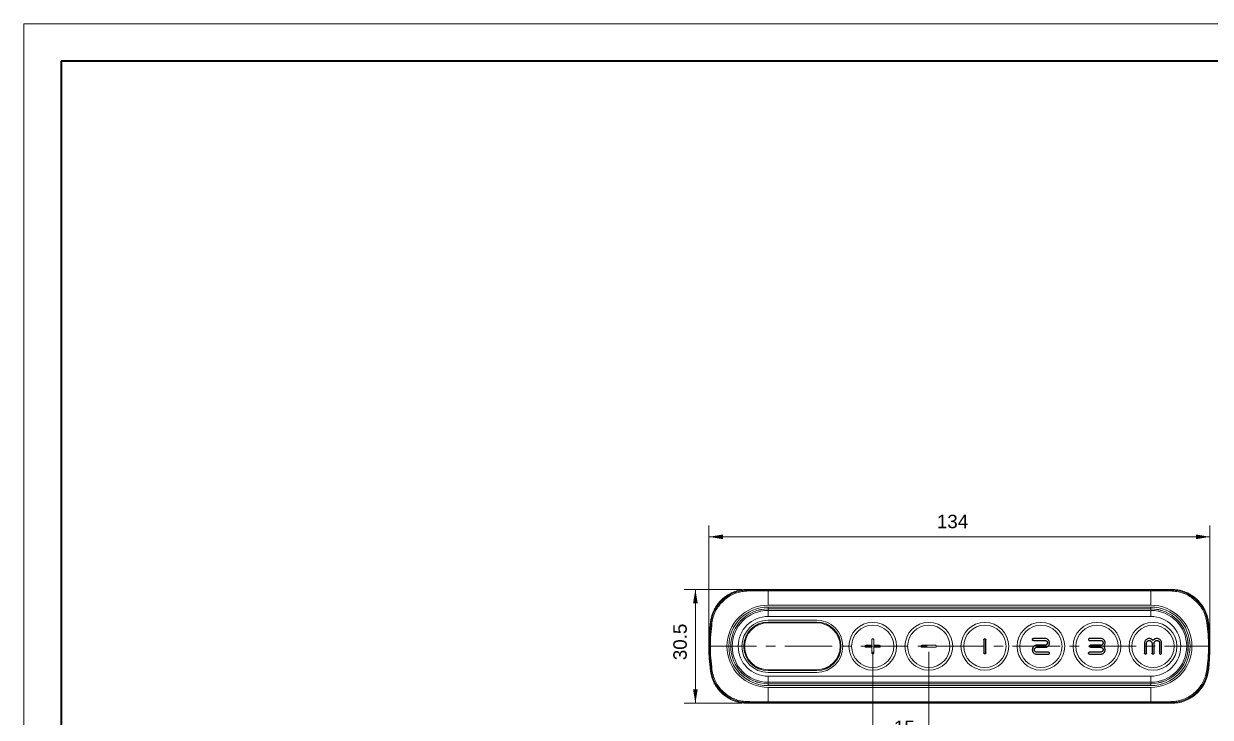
# Model space of a CAD drawing. Header units: millimetres. Extents: x -297 to 297, y -210 to 210.
# Drawn here: x -297 to 20.5, y 24.4 to 210 of the extents above; entities that cross this region are included whole.
import ezdxf

# ---------------------------------------------------------------- set-up
doc = ezdxf.new("R2010")
doc.units = ezdxf.units.MM
doc.linetypes.add('CENTERX2', pattern=[20.32, 12.7, -2.54, 2.54, -2.54])
doc.layers.get('0').update_dxf_attribs({"lineweight": 20})
doc.layers.add('粗实线层', color=7, linetype='Continuous', lineweight=35)
doc.layers.add('细实线层', color=7, linetype='Continuous', lineweight=18)
doc.styles.add('标准', font='')
doc.styles.get('标准').set_extended_font_data('arial')
doc.dimstyles.new('标准', dxfattribs={"dimscale": 1.5, "dimtxt": 2.4, "dimasz": 2.5, "dimexe": 2, "dimexo": 1, "dimgap": 1.5, "dimtad": 1, "dimdec": 1, "dimdsep": 46, "dimtxsty": '标准', "dimcen": 2.5, "dimdle": 5, "dimclre": 256, "dimclrt": 7, "dimadec": 0, "dimazin": 0, "dimtfac": 0.714286, "dimtdec": 1, "dimtmove": 0, "dimatfit": 3, "dimfxl": 0, "dimtolj": 1, "dimarcsym": 0})

# ---------------------------------------------------------------- blocks, each defined once
blk = doc.blocks.new('*X4')
at = {"linetype": 'Continuous', "lineweight": 0}
for points in [[(-113.67, 72.7), (-109.92, 72.08), (-109.92, 73.33)], [(20.41, 72.7), (16.66, 72.08), (16.66, 73.33)]]:
    blk.add_hatch(color=0, dxfattribs=at).paths.add_polyline_path(points, flags=0)
for p, q in [((-113.67, 44.91), (-113.67, 75.7)), ((20.41, 44.91), (20.41, 75.7))]:
    blk.add_line(p, q, dxfattribs=at)
at = {"color": 0, "linetype": 'Continuous', "lineweight": 0}
blk.add_line((20.41, 72.7), (-113.67, 72.7), dxfattribs=at)
at = {"color": 7, "linetype": 'Continuous', "lineweight": 0, "insert": (-48.48, 76.79), "char_height": 3.6, "width": 15.1957, "attachment_point": 5, "style": '标准'}
blk.add_mtext('134', dxfattribs=at)
blk = doc.blocks.new('*X5')
at = {"linetype": 'Continuous', "lineweight": 0}
for points in [[(-117.29, 58.65), (-116.66, 54.9), (-117.91, 54.9)], [(-117.29, 28.16), (-116.66, 31.91), (-117.91, 31.91)]]:
    blk.add_hatch(color=0, dxfattribs=at).paths.add_polyline_path(points, flags=0)
for p, q in [((-104.85, 58.65), (-120.29, 58.65)), ((-104.85, 28.16), (-120.29, 28.16))]:
    blk.add_line(p, q, dxfattribs=at)
at = {"color": 0, "linetype": 'Continuous', "lineweight": 0}
blk.add_line((-117.29, 58.65), (-117.29, 28.16), dxfattribs=at)
at = {"color": 7, "linetype": 'Continuous', "lineweight": 0, "insert": (-121.37, 44.58), "char_height": 3.6, "width": 18.7463, "attachment_point": 5, "rotation": 90, "style": '标准'}
blk.add_mtext('30.5', dxfattribs=at)
blk = doc.blocks.new('*X6')
at = {"linetype": 'Continuous', "lineweight": 0}
for points in [[(-69.83, 17.6), (-66.08, 18.22), (-66.08, 16.97)], [(-54.83, 17.6), (-58.58, 18.22), (-58.58, 16.97)]]:
    blk.add_hatch(color=0, dxfattribs=at).paths.add_polyline_path(points, flags=0)
for p, q in [((-69.83, 41.91), (-69.83, 14.6)), ((-54.83, 41.91), (-54.83, 14.6))]:
    blk.add_line(p, q, dxfattribs=at)
at = {"color": 0, "linetype": 'Continuous', "lineweight": 0}
blk.add_line((-69.83, 17.6), (-54.83, 17.6), dxfattribs=at)
at = {"color": 7, "linetype": 'Continuous', "lineweight": 0, "insert": (-61.38, 21.69), "char_height": 3.6, "width": 9.6915, "attachment_point": 5, "style": '标准'}
blk.add_mtext('15', dxfattribs=at)
blk = doc.blocks.new('$CAXA_FRAME_13B17AC1$')
at = {"layer": '粗实线层'}
for p, q in [((-287, 200), (-287, -200)), ((287, 200), (-287, 200))]:
    blk.add_line(p, q, dxfattribs=at)
at = {"layer": '细实线层'}
for p, q in [((297, 210), (-297, 210)), ((-297, 210), (-297, -210))]:
    blk.add_line(p, q, dxfattribs=at)

msp = doc.modelspace()

# ---------------------------------------------------------------- linework, layer by layer
at = {"color": 7, "linetype": 'Continuous', "lineweight": 15}
for p, q in [((-53.13, 58.65), (-103.35, 58.65)), ((-103.34, 58.64), (-53.03, 58.64)), ((-103.19, 58.47), (-97.83, 58.47)), ((-97.83, 58.47), (4.55, 58.47)), ((-97.83, 58.28), (-97.83, 54.92)), ((4.57, 58.28), (-97.83, 58.28)), ((-53.13, 58.65), (-53.13, 58.64)), ((-53.03, 58.64), (-40.23, 58.64)), ((-40.23, 58.64), (10.07, 58.64)), ((10.08, 58.65), (-40.13, 58.65)), ((-40.13, 58.64), (-40.13, 58.65)), ((4.55, 58.47), (9.92, 58.47)), ((4.57, 58.28), (4.57, 54.92)), ((-97.83, 54.92), (-97.83, 54.41)), ((-97.83, 54.41), (4.57, 54.41)), ((4.57, 54.92), (4.57, 54.41)), ((-97.83, 53.92), (4.57, 53.92)), ((4.57, 53.42), (-97.83, 53.42)), ((-97.83, 53.41), (-97.83, 53.02)), ((-97.83, 53.41), (4.57, 53.41)), ((4.57, 53.02), (-97.83, 53.02)), ((-97.83, 51.41), (-97.83, 53.02)), ((-97.83, 51.41), (4.57, 51.41)), ((4.57, 53.02), (4.57, 53.41)), ((4.57, 51.41), (4.57, 53.02)), ((-113.11, 49.71), (-113.25, 49.92)), ((-84.83, 50.41), (-97.83, 50.41)), ((-97.83, 49.89), (-97.83, 49.91)), ((-84.83, 49.91), (-97.83, 49.91)), ((-97.83, 49.89), (-97.83, 49.69)), ((-97.83, 49.89), (-84.83, 49.89)), ((-84.83, 49.69), (-97.83, 49.69)), ((-84.83, 49.89), (-84.83, 49.91)), ((-84.83, 49.89), (-84.83, 49.69)), ((19.99, 49.92), (19.84, 49.71)), ((-70.1, 45.16), (-70.1, 43.68)), ((-69.56, 43.68), (-69.56, 45.16)), ((-113.27, 43.41), (-108.83, 43.41)), ((-70.1, 43.68), (-71.59, 43.68)), ((-71.59, 43.14), (-70.1, 43.14)), ((-70.1, 43.14), (-70.1, 41.65)), ((-68.08, 43.68), (-69.56, 43.68)), ((-69.56, 43.14), (-68.08, 43.14)), ((-69.56, 41.65), (-69.56, 43.14)), ((-53.08, 43.68), (-56.59, 43.68)), ((-56.59, 43.14), (-53.08, 43.14)), ((20.01, 43.41), (15.57, 43.41)), ((-113.25, 36.9), (-113.11, 37.11)), ((-97.83, 37.12), (-97.83, 36.92)), ((-97.83, 37.12), (-84.83, 37.12)), ((-84.83, 36.92), (-97.83, 36.92)), ((-97.83, 36.92), (-97.83, 36.91)), ((-97.83, 36.91), (-84.83, 36.91)), ((-97.83, 36.41), (-84.83, 36.41)), ((-97.83, 35.41), (-97.83, 33.79)), ((-97.83, 35.41), (4.57, 35.41)), ((-84.83, 37.12), (-84.83, 36.92)), ((-84.83, 36.92), (-84.83, 36.91)), ((4.57, 35.41), (4.57, 33.79)), ((19.84, 37.11), (19.99, 36.9)), ((-97.83, 33.41), (-97.83, 33.79)), ((-97.83, 33.79), (4.57, 33.79)), ((4.57, 33.41), (-97.83, 33.41)), ((-97.83, 32.9), (-97.83, 33.4)), ((-97.83, 33.4), (4.57, 33.4)), ((4.57, 32.9), (-97.83, 32.9)), ((-97.83, 32.41), (4.57, 32.41)), ((-97.83, 32.41), (-97.83, 28.54)), ((4.57, 33.79), (4.57, 33.41)), ((4.57, 32.9), (4.57, 33.4)), ((4.57, 32.41), (4.57, 28.54)), ((-103.35, 28.16), (10.08, 28.16)), ((10.07, 28.17), (-103.34, 28.17)), ((-97.83, 28.35), (-103.19, 28.35)), ((-97.83, 28.54), (4.57, 28.54)), ((4.56, 28.35), (-97.83, 28.35)), ((9.92, 28.35), (4.56, 28.35))]:
    msp.add_line(p, q, dxfattribs=at)
at = {"color": 7, "linetype": 'Continuous', "lineweight": 25}
for p, q in [((-40.1, 45.16), (-40.1, 41.65)), ((-39.56, 41.65), (-39.56, 45.16)), ((-23.72, 45.5), (-26.86, 45.5)), ((-26.86, 44.96), (-23.72, 44.96)), ((-8.82, 45.5), (-11.86, 45.5)), ((-11.86, 44.96), (-8.82, 44.96)), ((-23.72, 43.68), (-25.95, 43.68)), ((-25.95, 43.14), (-23.72, 43.14)), ((-22.8, 41.85), (-25.95, 41.85)), ((-25.95, 41.31), (-22.8, 41.31)), ((-8.82, 41.85), (-11.86, 41.85)), ((-11.86, 41.31), (-8.82, 41.31)), ((-8.82, 43.68), (-11.52, 43.68)), ((-11.52, 43.14), (-8.82, 43.14)), ((2.87, 44.22), (2.87, 41.58)), ((3.41, 41.58), (3.41, 44.22)), ((4.9, 44.22), (4.9, 41.58)), ((5.44, 41.58), (5.44, 44.22)), ((6.92, 44.22), (6.92, 41.58)), ((7.46, 41.58), (7.46, 44.22))]:
    msp.add_line(p, q, dxfattribs=at)
at = {"color": 7, "linetype": 'CENTERX2', "lineweight": 0}
msp.add_line((-113.67, 43.41), (20.41, 43.41), dxfattribs=at)
at = {"color": 7, "linetype": 'Continuous', "lineweight": 15}
for points in [[(-103.34, 58.64), (-103.28, 58.58), (-103.19, 58.47)], [(9.92, 58.47), (10.01, 58.58), (10.07, 58.64)], [(-97.83, 53.42), (-97.83, 53.42), (-97.83, 53.45), (-97.83, 53.5), (-97.83, 53.56), (-97.83, 53.64), (-97.83, 53.72), (-97.83, 53.82), (-97.83, 53.92)], [(4.57, 53.42), (4.57, 53.42), (4.57, 53.45), (4.57, 53.5), (4.57, 53.56), (4.57, 53.64), (4.57, 53.72), (4.57, 53.82), (4.57, 53.92)], [(-103.19, 28.35), (-103.28, 28.24), (-103.34, 28.17)], [(10.07, 28.17), (10.01, 28.24), (9.92, 28.35)]]:
    msp.add_lwpolyline(points, dxfattribs=at)
for centre, radius in [((-69.83, 43.41), 6.39), ((-69.83, 43.41), 5.66), ((-54.83, 43.41), 6.39), ((-54.83, 43.41), 5.66), ((-39.83, 43.41), 6.39), ((-39.83, 43.41), 5.66), ((-24.83, 43.41), 6.39), ((-24.83, 43.41), 5.66), ((-9.83, 43.41), 6.39), ((-9.83, 43.41), 5.66), ((5.17, 43.41), 6.39), ((5.17, 43.41), 5.66)]:
    msp.add_circle(centre, radius, dxfattribs=at)
for centre, radius, start, end in [((-95.62, 58.25), 7.58, 178.3406, 180.2656), ((2.35, 58.25), 7.58, 359.7344, 1.6594), ((-97.83, 43.41), 11, 89.9968, 180.0032), ((4.57, 43.41), 11, 359.9968, 90.0032), ((-97.83, 43.41), 10.51, 90.0039, 270), ((-97.83, 43.41), 10.01, 90.0039, 270), ((-97.83, 43.41), 10, 90, 270), ((-97.83, 43.41), 9.61, 90, 270), ((-97.83, 43.41), 8, 90, 270), ((4.57, 43.41), 10.51, 270, 89.9959), ((4.57, 43.41), 10.01, 270, 89.9957), ((4.57, 43.41), 10, 270, 90), ((4.57, 43.41), 9.61, 270, 90), ((4.57, 43.41), 8, 270, 90), ((-62.43, 43.41), 51.24, 172.6873, 187.3127), ((-62.43, 43.41), 51.23, 172.7001, 187.2999), ((-114.15, 39.48), 10.28, 82.696, 84.1935), ((-97.83, 43.41), 7, 90, 270), ((-97.83, 43.41), 6.5, 90, 270), ((-97.83, 43.41), 6.48, 90, 270), ((-97.83, 43.41), 6.28, 90, 270), ((-84.83, 43.41), 7, 270, 90), ((-84.83, 43.41), 6.5, 270, 90), ((-84.83, 43.41), 6.48, 270, 90), ((-84.83, 43.41), 6.28, 270, 90), ((20.88, 39.48), 10.28, 95.8065, 97.304), ((-30.83, 43.41), 51.24, 352.6873, 7.3127), ((-30.83, 43.41), 51.23, 352.7001, 7.2999), ((-97.83, 43.41), 11, 179.9968, 270.0032), ((4.57, 43.41), 11, 269.9968, 0.0032), ((-114.15, 47.33), 10.28, 275.8065, 277.304), ((20.88, 47.33), 10.28, 262.696, 264.1935), ((-95.62, 28.56), 7.58, 179.7344, 181.6594), ((2.35, 28.56), 7.58, 358.3406, 0.2656)]:
    msp.add_arc(centre, radius, start, end, dxfattribs=at)
for points, knots in [([(-113.26, 49.93), (-113.16, 50.48), (-112.96, 51.59), (-112.32, 53.16), (-111.44, 54.6), (-110.33, 55.88), (-109.01, 56.95), (-107.54, 57.78), (-105.95, 58.35), (-104.53, 58.62), (-103.66, 58.64), (-103.35, 58.65)], [0, 0, 0, 0, 396.840501, 793.67881, 1190.530314, 1587.381956, 1984.021721, 2380.662602, 2777.25346, 3173.845287, 3394.714659, 3394.714659, 3394.714659, 3394.714659]), ([(-103.34, 58.64), (-103.9, 58.61), (-105.03, 58.56), (-106.66, 58.12), (-108.21, 57.43), (-109.61, 56.49), (-110.84, 55.32), (-111.86, 53.97), (-112.62, 52.46), (-113.07, 51.09), (-113.2, 50.23), (-113.25, 49.92)], [0, 0, 0, 0, 396.721026, 793.439954, 1190.171482, 1586.902759, 1983.424023, 2379.944468, 2776.4156, 3172.888148, 3394.216527, 3394.216527, 3394.216527, 3394.216527]), ([(-113.11, 49.71), (-113.01, 50.26), (-112.81, 51.37), (-112.18, 52.94), (-111.3, 54.39), (-110.2, 55.66), (-108.9, 56.73), (-107.44, 57.57), (-105.97, 58.11), (-104.53, 58.42), (-103.64, 58.45), (-103.19, 58.47)], [0, 0, 0, 0, 394.904707, 789.80686, 1184.747767, 1579.686586, 1968.597824, 2363.116639, 2757.637372, 3072.965197, 3388.293523, 3388.293523, 3388.293523, 3388.293523]), ([(-103.19, 58.21), (-103.63, 58.19), (-104.5, 58.15), (-105.89, 57.85), (-107.33, 57.32), (-108.74, 56.5), (-110, 55.46), (-111.07, 54.22), (-111.92, 52.82), (-112.55, 51.29), (-112.74, 50.22), (-112.84, 49.68)], [0, 0, 0, 0, 314.016118, 628.015752, 1020.268266, 1412.510123, 1798.834779, 2191.122101, 2583.413762, 2976.131294, 3368.861135, 3368.861135, 3368.861135, 3368.861135]), ([(-97.83, 58.28), (-97.83, 58.28), (-98.17, 58.27), (-99.95, 58.26), (-101.74, 58.23), (-103.19, 58.21)], [0, 0, 0, 0, 0.012912, 216.590359, 1160.33181, 1160.33181, 1160.33181, 1160.33181]), ([(-97.83, 58.28), (-97.83, 58.31), (-97.83, 58.36), (-97.83, 58.42), (-97.83, 58.46), (-97.83, 58.46), (-97.83, 58.47)], [0, 0, 0, 0, 377.627484, 755.254672, 1132.88225, 1510.510416, 1510.510416, 1510.510416, 1510.510416]), ([(4.57, 58.28), (4.57, 58.31), (4.56, 58.36), (4.56, 58.42), (4.56, 58.46), (4.55, 58.46), (4.55, 58.47)], [0, 0, 0, 0, 155.651906, 311.30397, 466.95601, 622.607746, 622.607746, 622.607746, 622.607746]), ([(9.92, 58.21), (9.59, 58.22), (7.8, 58.24), (6.02, 58.26), (4.56, 58.28)], [0, 0, 0, 0, 63.875717, 342.531235, 342.531235, 342.531235, 342.531235]), ([(9.92, 58.47), (10.48, 58.44), (11.61, 58.39), (13.25, 57.95), (14.79, 57.26), (16.2, 56.32), (17.42, 55.15), (18.44, 53.8), (19.2, 52.3), (19.65, 50.91), (19.79, 50.03), (19.84, 49.71)], [0, 0, 0, 0, 131.459007, 262.917381, 394.387058, 525.856552, 657.206015, 788.55636, 919.823926, 1051.092435, 1127.693649, 1127.693649, 1127.693649, 1127.693649]), ([(19.57, 49.68), (19.52, 49.99), (19.38, 50.85), (18.94, 52.19), (18.19, 53.65), (17.21, 54.96), (16.02, 56.1), (14.65, 57.01), (13.16, 57.69), (11.56, 58.12), (10.47, 58.18), (9.92, 58.21)], [0, 0, 0, 0, 73.319273, 198.81308, 324.303586, 449.773891, 575.242379, 700.928308, 826.615453, 952.490573, 1078.37739, 1078.37739, 1078.37739, 1078.37739]), ([(19.99, 49.92), (19.89, 50.47), (19.69, 51.58), (19.05, 53.15), (18.16, 54.59), (17.05, 55.87), (15.74, 56.93), (14.27, 57.77), (12.68, 58.34), (11.26, 58.61), (10.39, 58.63), (10.07, 58.64)], [0, 0, 0, 0, 128.190866, 256.381245, 384.575696, 512.769848, 640.896314, 769.02266, 897.132948, 1025.243484, 1096.760487, 1096.760487, 1096.760487, 1096.760487]), ([(10.08, 58.65), (10.64, 58.62), (11.77, 58.57), (13.41, 58.13), (14.95, 57.44), (16.36, 56.5), (17.58, 55.33), (18.6, 53.98), (19.36, 52.47), (19.81, 51.1), (19.95, 50.24), (19.99, 49.93)], [0, 0, 0, 0, 132.155034, 264.309637, 396.468721, 528.627172, 660.715998, 792.8045, 924.876575, 1056.949157, 1130.502732, 1130.502732, 1130.502732, 1130.502732]), ([(-113.49, 43.41), (-113.48, 44.46), (-113.45, 46.57), (-113.22, 48.66), (-113.11, 49.71)], [0, 0, 0, 0, 445.581739, 892.904074, 892.904074, 892.904074, 892.904074]), ([(-112.84, 49.68), (-112.96, 48.64), (-113.19, 46.55), (-113.27, 44.46), (-113.27, 43.41), (-113.27, 43.41)], [0, 0, 0, 0, 446.64887, 894.982466, 894.991004, 894.991004, 894.991004, 894.991004]), ([(20.01, 43.41), (20.01, 43.41), (20.01, 44.45), (19.92, 46.55), (19.69, 48.63), (19.57, 49.68)], [0, 0, 0, 0, 0.00238, 124.51114, 249.51784, 249.51784, 249.51784, 249.51784]), ([(19.84, 49.71), (19.95, 48.66), (20.18, 46.57), (20.21, 44.47), (20.23, 43.41)], [0, 0, 0, 0, 123.584398, 247.643627, 247.643627, 247.643627, 247.643627]), ([(-69.56, 45.16), (-69.56, 45.23), (-69.59, 45.3), (-69.69, 45.4), (-69.76, 45.43), (-69.9, 45.43), (-69.97, 45.4), (-70.08, 45.3), (-70.1, 45.23), (-70.1, 45.16)], [0, 0, 0, 0, 277.739236, 277.739236, 555.478472, 555.478472, 833.217709, 833.217709, 1110.956945, 1110.956945, 1110.956945, 1110.956945]), ([(-113.27, 43.41), (-113.3, 43.41), (-113.37, 43.41), (-113.44, 43.41), (-113.48, 43.41), (-113.49, 43.41), (-113.49, 43.41)], [0, 0, 0, 0, 387.73716, 775.464849, 1163.190482, 1550.922319, 1550.922319, 1550.922319, 1550.922319]), ([(-113.11, 37.11), (-113.22, 38.15), (-113.45, 40.25), (-113.48, 42.36), (-113.49, 43.41)], [0, 0, 0, 0, 431.802086, 865.269583, 865.269583, 865.269583, 865.269583]), ([(-113.27, 43.41), (-113.27, 43.41), (-113.27, 42.36), (-113.19, 40.26), (-112.96, 38.18), (-112.84, 37.14)], [0, 0, 0, 0, 0.008274, 432.802932, 867.328434, 867.328434, 867.328434, 867.328434]), ([(-71.59, 43.68), (-71.66, 43.68), (-71.73, 43.65), (-71.83, 43.55), (-71.86, 43.48), (-71.86, 43.34), (-71.83, 43.27), (-71.73, 43.17), (-71.66, 43.14), (-71.59, 43.14)], [0, 0, 0, 0, 278.682065, 278.682065, 557.36413, 557.36413, 836.046195, 836.046195, 1114.728259, 1114.728259, 1114.728259, 1114.728259]), ([(-70.1, 41.65), (-70.1, 41.58), (-70.07, 41.51), (-69.98, 41.41), (-69.9, 41.38), (-69.76, 41.38), (-69.69, 41.41), (-69.59, 41.51), (-69.56, 41.58), (-69.56, 41.65)], [0, 0, 0, 0, 269.450513, 269.450513, 538.901026, 538.901026, 808.351538, 808.351538, 1077.802051, 1077.802051, 1077.802051, 1077.802051]), ([(-68.08, 43.14), (-68.01, 43.14), (-67.94, 43.17), (-67.84, 43.27), (-67.81, 43.34), (-67.81, 43.48), (-67.84, 43.55), (-67.94, 43.65), (-68.01, 43.68), (-68.08, 43.68)], [0, 0, 0, 0, 268.48033, 268.48033, 536.96066, 536.96066, 805.44099, 805.44099, 1073.921319, 1073.921319, 1073.921319, 1073.921319]), ([(-56.59, 43.68), (-56.66, 43.68), (-56.73, 43.65), (-56.83, 43.55), (-56.86, 43.48), (-56.86, 43.34), (-56.83, 43.27), (-56.73, 43.17), (-56.66, 43.14), (-56.59, 43.14)], [0, 0, 0, 0, 240.646688, 240.646688, 481.293376, 481.293376, 721.940064, 721.940064, 962.586753, 962.586753, 962.586753, 962.586753]), ([(-53.08, 43.14), (-53.01, 43.14), (-52.94, 43.17), (-52.84, 43.27), (-52.81, 43.34), (-52.81, 43.48), (-52.84, 43.55), (-52.94, 43.65), (-53.01, 43.68), (-53.08, 43.68)], [0, 0, 0, 0, 230.74416, 230.74416, 461.48832, 461.48832, 692.232481, 692.232481, 922.976641, 922.976641, 922.976641, 922.976641]), ([(19.57, 37.14), (19.69, 38.18), (19.92, 40.26), (20.01, 42.36), (20.01, 43.41), (20.01, 43.41)], [0, 0, 0, 0, 106.81256, 214.028009, 214.03005, 214.03005, 214.03005, 214.03005]), ([(20.23, 43.41), (20.21, 42.36), (20.18, 40.25), (19.95, 38.16), (19.84, 37.11)], [0, 0, 0, 0, 105.975163, 212.365927, 212.365927, 212.365927, 212.365927]), ([(20.23, 43.41), (20.22, 43.41), (20.22, 43.41), (20.17, 43.41), (20.1, 43.41), (20.04, 43.41), (20.01, 43.41)], [0, 0, 0, 0, 103.830677, 207.659692, 311.489258, 415.321361, 415.321361, 415.321361, 415.321361]), ([(-103.35, 28.16), (-103.91, 28.19), (-105.03, 28.25), (-106.67, 28.68), (-108.22, 29.37), (-109.62, 30.32), (-110.85, 31.48), (-111.86, 32.83), (-112.63, 34.34), (-113.08, 35.71), (-113.21, 36.58), (-113.26, 36.88)], [0, 0, 0, 0, 348.377618, 696.754097, 1045.142391, 1393.529015, 1741.732097, 2089.934327, 2438.093254, 2786.253515, 2980.150171, 2980.150171, 2980.150171, 2980.150171]), ([(-113.25, 36.9), (-113.15, 36.34), (-112.95, 35.24), (-112.31, 33.67), (-111.43, 32.22), (-110.32, 30.95), (-109.01, 29.88), (-107.54, 29.04), (-105.95, 28.47), (-104.53, 28.21), (-103.65, 28.18), (-103.34, 28.17)], [0, 0, 0, 0, 355.516165, 711.030978, 1066.557083, 1422.082362, 1777.419924, 2132.757152, 2488.049846, 2843.343229, 3041.683807, 3041.683807, 3041.683807, 3041.683807]), ([(-103.19, 28.35), (-103.75, 28.37), (-104.87, 28.43), (-106.51, 28.87), (-108.06, 29.56), (-109.46, 30.5), (-110.69, 31.66), (-111.7, 33.01), (-112.47, 34.52), (-112.92, 35.9), (-113.06, 36.78), (-113.11, 37.11)], [0, 0, 0, 0, 347.287485, 694.573299, 1041.888973, 1389.204162, 1736.202256, 2083.202679, 2429.984415, 2776.768645, 2979.133198, 2979.133198, 2979.133198, 2979.133198]), ([(-112.84, 37.14), (-112.79, 36.82), (-112.65, 35.97), (-112.21, 34.62), (-111.46, 33.16), (-110.47, 31.85), (-109.29, 30.72), (-107.92, 29.8), (-106.42, 29.13), (-104.83, 28.69), (-103.74, 28.63), (-103.19, 28.6)], [0, 0, 0, 0, 207.138948, 561.679492, 916.210712, 1270.684861, 1625.153877, 1980.237197, 2335.323954, 2690.94177, 3046.592634, 3046.592634, 3046.592634, 3046.592634]), ([(9.92, 28.6), (10.36, 28.62), (11.23, 28.66), (12.62, 28.96), (14.06, 29.5), (15.48, 30.31), (16.74, 31.36), (17.8, 32.59), (18.66, 34), (19.28, 35.52), (19.47, 36.6), (19.57, 37.14)], [0, 0, 0, 0, 53.436831, 106.870857, 173.621352, 240.370034, 306.111772, 372.868191, 439.625348, 506.454976, 573.286699, 573.286699, 573.286699, 573.286699]), ([(19.84, 37.11), (19.74, 36.55), (19.55, 35.44), (18.91, 33.87), (18.04, 32.42), (16.93, 31.15), (15.64, 30.08), (14.18, 29.24), (12.7, 28.7), (11.27, 28.4), (10.37, 28.36), (9.92, 28.35)], [0, 0, 0, 0, 71.188495, 142.37653, 213.571551, 284.766195, 354.874263, 425.993194, 497.112471, 553.955838, 610.799296, 610.799296, 610.799296, 610.799296]), ([(10.07, 28.17), (10.63, 28.2), (11.76, 28.26), (13.4, 28.69), (14.94, 29.38), (16.35, 30.33), (17.57, 31.49), (18.59, 32.84), (19.36, 34.35), (19.8, 35.72), (19.94, 36.59), (19.99, 36.9)], [0, 0, 0, 0, 66.476404, 132.952456, 199.43062, 265.908742, 332.351672, 398.794466, 465.228997, 531.663764, 568.750568, 568.750568, 568.750568, 568.750568]), ([(19.99, 36.88), (19.89, 36.33), (19.7, 35.22), (19.05, 33.65), (18.17, 32.21), (17.06, 30.93), (15.75, 29.87), (14.28, 29.03), (12.69, 28.46), (11.27, 28.2), (10.39, 28.17), (10.08, 28.16)], [0, 0, 0, 0, 70.88479, 141.769189, 212.655945, 283.542725, 354.391659, 425.240793, 496.080991, 566.921363, 606.373685, 606.373685, 606.373685, 606.373685]), ([(-103.19, 28.6), (-102.86, 28.6), (-101.07, 28.58), (-99.29, 28.56), (-97.83, 28.54), (-97.83, 28.54)], [0, 0, 0, 0, 188.676142, 1010.84681, 1010.858058, 1010.858058, 1010.858058, 1010.858058]), ([(4.57, 28.54), (4.57, 28.54), (4.9, 28.54), (6.69, 28.56), (8.47, 28.58), (9.92, 28.6)], [0, 0, 0, 0, 0.002392, 40.128663, 214.979858, 214.979858, 214.979858, 214.979858]), ([(-97.83, 28.35), (-97.83, 28.35), (-97.83, 28.36), (-97.83, 28.4), (-97.83, 28.46), (-97.83, 28.51), (-97.83, 28.54)], [0, 0, 0, 0, 317.173733, 634.346974, 951.519887, 1268.693048, 1268.693048, 1268.693048, 1268.693048]), ([(4.56, 28.35), (4.56, 28.35), (4.56, 28.36), (4.56, 28.4), (4.56, 28.46), (4.57, 28.51), (4.57, 28.54)], [0, 0, 0, 0, 73.06117, 146.122482, 219.183806, 292.245055, 292.245055, 292.245055, 292.245055])]:
    msp.add_open_spline(points, degree=3, knots=knots, dxfattribs=at)
at = {"color": 7, "linetype": 'Continuous', "lineweight": 25}
for points, knots in [([(-40.1, 45.16), (-40.1, 45.23), (-40.07, 45.3), (-39.98, 45.4), (-39.9, 45.43), (-39.83, 45.43)], [0, 0, 0, 0, 230.350494, 230.350494, 460.700987, 460.700987, 460.700987, 460.700987]), ([(-39.83, 45.43), (-39.76, 45.43), (-39.69, 45.4), (-39.59, 45.3), (-39.56, 45.23), (-39.56, 45.16)], [0, 0, 0, 0, 229.502353, 229.502353, 459.004707, 459.004707, 459.004707, 459.004707]), ([(-27.13, 45.23), (-27.13, 45.3), (-27.1, 45.37), (-27, 45.47), (-26.93, 45.5), (-26.86, 45.5)], [0, 0, 0, 0, 197.532691, 197.532691, 395.065383, 395.065383, 395.065383, 395.065383]), ([(-26.86, 44.96), (-26.93, 44.96), (-27, 44.99), (-27.1, 45.09), (-27.13, 45.16), (-27.13, 45.23)], [0, 0, 0, 0, 196.607302, 196.607302, 393.214604, 393.214604, 393.214604, 393.214604]), ([(-23.72, 43.14), (-23.64, 43.14), (-23.57, 43.14), (-23.41, 43.17), (-23.34, 43.2), (-23.2, 43.26), (-23.13, 43.29), (-23, 43.38), (-22.94, 43.43), (-22.78, 43.59), (-22.69, 43.72), (-22.57, 44), (-22.54, 44.16), (-22.54, 44.39), (-22.55, 44.47), (-22.58, 44.62), (-22.6, 44.69), (-22.66, 44.84), (-22.69, 44.91), (-22.78, 45.04), (-22.83, 45.1), (-22.99, 45.26), (-23.12, 45.35), (-23.41, 45.47), (-23.56, 45.5), (-23.72, 45.5)], [0, 0, 0, 0, 111.961703, 111.961703, 223.923406, 223.923406, 335.885109, 335.885109, 447.846812, 447.846812, 671.770218, 671.770218, 895.693624, 895.693624, 1007.655327, 1007.655327, 1119.617031, 1119.617031, 1231.578734, 1231.578734, 1343.540437, 1343.540437, 1567.463843, 1567.463843, 1791.387249, 1791.387249, 1791.387249, 1791.387249]), ([(-23.72, 44.96), (-23.64, 44.96), (-23.55, 44.94), (-23.4, 44.88), (-23.32, 44.83), (-23.21, 44.71), (-23.16, 44.64), (-23.09, 44.48), (-23.08, 44.4), (-23.08, 44.23), (-23.1, 44.15), (-23.16, 43.99), (-23.21, 43.92), (-23.39, 43.75), (-23.55, 43.68), (-23.72, 43.68)], [0, 0, 0, 0, 133.994178, 133.994178, 267.988355, 267.988355, 401.982533, 401.982533, 535.976711, 535.976711, 669.970889, 669.970889, 803.965066, 803.965066, 1071.953422, 1071.953422, 1071.953422, 1071.953422]), ([(-11.86, 45.5), (-11.93, 45.5), (-12, 45.47), (-12.1, 45.37), (-12.13, 45.3), (-12.13, 45.23)], [0, 0, 0, 0, 163.73898, 163.73898, 327.47796, 327.47796, 327.47796, 327.47796]), ([(-12.13, 45.23), (-12.13, 45.16), (-12.1, 45.09), (-12, 44.99), (-11.93, 44.96), (-11.86, 44.96)], [0, 0, 0, 0, 162.611455, 162.611455, 325.22291, 325.22291, 325.22291, 325.22291]), ([(-7.93, 43.54), (-7.86, 43.62), (-7.8, 43.72), (-7.7, 43.92), (-7.67, 44.03), (-7.62, 44.37), (-7.65, 44.6), (-7.79, 44.91), (-7.85, 45), (-8, 45.17), (-8.09, 45.25), (-8.27, 45.37), (-8.38, 45.42), (-8.59, 45.48), (-8.71, 45.5), (-8.82, 45.5)], [0, 0, 0, 0, 109.834326, 109.834326, 219.668652, 219.668652, 439.337304, 439.337304, 549.171631, 549.171631, 659.005957, 659.005957, 768.840283, 768.840283, 878.674609, 878.674609, 878.674609, 878.674609]), ([(-8.82, 44.96), (-8.74, 44.96), (-8.65, 44.94), (-8.5, 44.88), (-8.43, 44.83), (-8.31, 44.71), (-8.26, 44.64), (-8.2, 44.48), (-8.18, 44.4), (-8.18, 44.23), (-8.2, 44.15), (-8.26, 43.99), (-8.31, 43.92), (-8.43, 43.8), (-8.5, 43.76), (-8.65, 43.69), (-8.74, 43.68), (-8.82, 43.68)], [0, 0, 0, 0, 127.548691, 127.548691, 255.097382, 255.097382, 382.646074, 382.646074, 510.194765, 510.194765, 637.743456, 637.743456, 765.292147, 765.292147, 892.840838, 892.840838, 1020.389529, 1020.389529, 1020.389529, 1020.389529]), ([(5.17, 45), (5.08, 45.11), (4.99, 45.2), (4.77, 45.35), (4.65, 45.41), (4.4, 45.48), (4.26, 45.5), (4, 45.5), (3.87, 45.47), (3.62, 45.39), (3.5, 45.33), (3.28, 45.17), (3.19, 45.07), (3.03, 44.86), (2.97, 44.74), (2.89, 44.48), (2.87, 44.35), (2.87, 44.22)], [0, 0, 0, 0, 112.472772, 112.472772, 224.945543, 224.945543, 337.418315, 337.418315, 449.891086, 449.891086, 562.363858, 562.363858, 674.83663, 674.83663, 787.309401, 787.309401, 899.782173, 899.782173, 899.782173, 899.782173]), ([(3.41, 44.22), (3.41, 44.32), (3.43, 44.41), (3.51, 44.59), (3.56, 44.67), (3.7, 44.81), (3.78, 44.87), (3.96, 44.94), (4.06, 44.96), (4.25, 44.96), (4.35, 44.94), (4.53, 44.87), (4.61, 44.81), (4.75, 44.67), (4.8, 44.59), (4.88, 44.41), (4.9, 44.32), (4.9, 44.22)], [0, 0, 0, 0, 110.964983, 110.964983, 221.929966, 221.929966, 332.894948, 332.894948, 443.859931, 443.859931, 554.824914, 554.824914, 665.789897, 665.789897, 776.75488, 776.75488, 887.719863, 887.719863, 887.719863, 887.719863]), ([(7.46, 44.22), (7.46, 44.35), (7.44, 44.48), (7.36, 44.74), (7.3, 44.85), (7.14, 45.07), (7.05, 45.17), (6.84, 45.33), (6.72, 45.39), (6.47, 45.47), (6.33, 45.5), (6.07, 45.5), (5.94, 45.48), (5.69, 45.41), (5.56, 45.35), (5.35, 45.2), (5.25, 45.11), (5.17, 45)], [0, 0, 0, 0, 109.071822, 109.071822, 218.143644, 218.143644, 327.215466, 327.215466, 436.287289, 436.287289, 545.359111, 545.359111, 654.430933, 654.430933, 763.502755, 763.502755, 872.574577, 872.574577, 872.574577, 872.574577]), ([(5.44, 44.22), (5.44, 44.32), (5.46, 44.41), (5.53, 44.59), (5.59, 44.67), (5.72, 44.81), (5.8, 44.87), (5.98, 44.94), (6.08, 44.96), (6.27, 44.96), (6.37, 44.94), (6.55, 44.87), (6.63, 44.81), (6.84, 44.61), (6.92, 44.41), (6.92, 44.22)], [0, 0, 0, 0, 94.033886, 94.033886, 188.067773, 188.067773, 282.101659, 282.101659, 376.135545, 376.135545, 470.169431, 470.169431, 564.203318, 564.203318, 752.27109, 752.27109, 752.27109, 752.27109]), ([(-39.83, 41.38), (-39.9, 41.38), (-39.98, 41.41), (-40.07, 41.51), (-40.1, 41.58), (-40.1, 41.65)], [0, 0, 0, 0, 219.887767, 219.887767, 439.775535, 439.775535, 439.775535, 439.775535]), ([(-39.56, 41.65), (-39.56, 41.58), (-39.59, 41.51), (-39.69, 41.41), (-39.76, 41.38), (-39.83, 41.38)], [0, 0, 0, 0, 219.024826, 219.024826, 438.049651, 438.049651, 438.049651, 438.049651]), ([(-25.95, 43.68), (-26.03, 43.68), (-26.1, 43.67), (-26.25, 43.64), (-26.33, 43.62), (-26.47, 43.56), (-26.54, 43.52), (-26.67, 43.44), (-26.73, 43.39), (-26.89, 43.22), (-26.98, 43.09), (-27.1, 42.81), (-27.13, 42.66), (-27.13, 42.42), (-27.12, 42.35), (-27.09, 42.19), (-27.07, 42.12), (-27.01, 41.98), (-26.97, 41.91), (-26.89, 41.78), (-26.84, 41.72), (-26.67, 41.55), (-26.54, 41.46), (-26.26, 41.35), (-26.1, 41.31), (-25.95, 41.31)], [0, 0, 0, 0, 115.941924, 115.941924, 231.883849, 231.883849, 347.825773, 347.825773, 463.767697, 463.767697, 695.651546, 695.651546, 927.535395, 927.535395, 1043.477319, 1043.477319, 1159.419243, 1159.419243, 1275.361168, 1275.361168, 1391.303092, 1391.303092, 1623.186941, 1623.186941, 1855.070789, 1855.070789, 1855.070789, 1855.070789]), ([(-25.95, 41.85), (-26.03, 41.85), (-26.12, 41.87), (-26.27, 41.94), (-26.34, 41.98), (-26.46, 42.1), (-26.51, 42.17), (-26.57, 42.33), (-26.59, 42.41), (-26.59, 42.58), (-26.57, 42.67), (-26.51, 42.82), (-26.46, 42.89), (-26.28, 43.07), (-26.12, 43.14), (-25.95, 43.14)], [0, 0, 0, 0, 134.804302, 134.804302, 269.608604, 269.608604, 404.412906, 404.412906, 539.217208, 539.217208, 674.02151, 674.02151, 808.825811, 808.825811, 1078.434415, 1078.434415, 1078.434415, 1078.434415]), ([(-22.53, 41.58), (-22.53, 41.65), (-22.56, 41.73), (-22.66, 41.83), (-22.73, 41.85), (-22.8, 41.85)], [0, 0, 0, 0, 176.377193, 176.377193, 352.754387, 352.754387, 352.754387, 352.754387]), ([(-22.8, 41.31), (-22.73, 41.31), (-22.66, 41.34), (-22.56, 41.44), (-22.53, 41.51), (-22.53, 41.58)], [0, 0, 0, 0, 175.304968, 175.304968, 350.609936, 350.609936, 350.609936, 350.609936]), ([(-12.13, 41.58), (-12.13, 41.66), (-12.1, 41.73), (-12, 41.83), (-11.93, 41.85), (-11.86, 41.85)], [0, 0, 0, 0, 152.486659, 152.486659, 304.973317, 304.973317, 304.973317, 304.973317]), ([(-11.86, 41.31), (-11.93, 41.31), (-12, 41.34), (-12.1, 41.44), (-12.13, 41.51), (-12.13, 41.58)], [0, 0, 0, 0, 151.521183, 151.521183, 303.042367, 303.042367, 303.042367, 303.042367]), ([(-11.79, 43.41), (-11.79, 43.48), (-11.76, 43.55), (-11.66, 43.65), (-11.59, 43.68), (-11.52, 43.68)], [0, 0, 0, 0, 157.353985, 157.353985, 314.70797, 314.70797, 314.70797, 314.70797]), ([(-11.52, 43.14), (-11.59, 43.14), (-11.66, 43.17), (-11.76, 43.27), (-11.79, 43.34), (-11.79, 43.41)], [0, 0, 0, 0, 156.385203, 156.385203, 312.770407, 312.770407, 312.770407, 312.770407]), ([(-8.82, 41.31), (-8.71, 41.31), (-8.6, 41.33), (-8.38, 41.39), (-8.28, 41.44), (-8.09, 41.56), (-8, 41.64), (-7.85, 41.81), (-7.79, 41.91), (-7.7, 42.11), (-7.67, 42.22), (-7.64, 42.45), (-7.64, 42.56), (-7.67, 42.78), (-7.7, 42.89), (-7.8, 43.1), (-7.86, 43.19), (-7.93, 43.27)], [0, 0, 0, 0, 120.400966, 120.400966, 240.801932, 240.801932, 361.202898, 361.202898, 481.603864, 481.603864, 602.004831, 602.004831, 722.405797, 722.405797, 842.806763, 842.806763, 963.207729, 963.207729, 963.207729, 963.207729]), ([(-8.82, 43.14), (-8.74, 43.14), (-8.65, 43.12), (-8.5, 43.06), (-8.43, 43.01), (-8.31, 42.89), (-8.26, 42.82), (-8.2, 42.67), (-8.18, 42.58), (-8.18, 42.41), (-8.2, 42.33), (-8.26, 42.17), (-8.31, 42.1), (-8.49, 41.92), (-8.65, 41.85), (-8.82, 41.85)], [0, 0, 0, 0, 106.374329, 106.374329, 212.748658, 212.748658, 319.122987, 319.122987, 425.497316, 425.497316, 531.871645, 531.871645, 638.245974, 638.245974, 850.994632, 850.994632, 850.994632, 850.994632]), ([(-7.93, 43.27), (-7.96, 43.31), (-7.98, 43.36), (-7.98, 43.46), (-7.96, 43.5), (-7.93, 43.54)], [0, 0, 0, 0, 149.426782, 149.426782, 298.853563, 298.853563, 298.853563, 298.853563]), ([(3.14, 41.31), (3.07, 41.31), (3, 41.34), (2.9, 41.44), (2.87, 41.51), (2.87, 41.58)], [0, 0, 0, 0, 124.901451, 124.901451, 249.802903, 249.802903, 249.802903, 249.802903]), ([(3.41, 41.58), (3.41, 41.51), (3.38, 41.44), (3.28, 41.34), (3.21, 41.31), (3.14, 41.31)], [0, 0, 0, 0, 124.440039, 124.440039, 248.880078, 248.880078, 248.880078, 248.880078]), ([(5.17, 41.31), (5.1, 41.31), (5.02, 41.34), (4.93, 41.44), (4.9, 41.51), (4.9, 41.58)], [0, 0, 0, 0, 122.202194, 122.202194, 244.404388, 244.404388, 244.404388, 244.404388]), ([(5.44, 41.58), (5.44, 41.51), (5.41, 41.44), (5.31, 41.34), (5.24, 41.31), (5.17, 41.31)], [0, 0, 0, 0, 121.779121, 121.779121, 243.558243, 243.558243, 243.558243, 243.558243]), ([(6.92, 41.58), (6.92, 41.51), (6.95, 41.44), (7.05, 41.34), (7.12, 41.31), (7.19, 41.31)], [0, 0, 0, 0, 119.662101, 119.662101, 239.324201, 239.324201, 239.324201, 239.324201]), ([(7.19, 41.31), (7.26, 41.31), (7.33, 41.34), (7.43, 41.44), (7.46, 41.51), (7.46, 41.58)], [0, 0, 0, 0, 119.267561, 119.267561, 238.535122, 238.535122, 238.535122, 238.535122])]:
    msp.add_open_spline(points, degree=3, knots=knots, dxfattribs=at)

# ---------------------------------------------------------------- block references
at = {"layer": '粗实线层'}
msp.add_blockref('$CAXA_FRAME_13B17AC1$', (0, 0), dxfattribs=at)

# ---------------------------------------------------------------- dimensions: what is measured, and where the dimension line sits
at = {"color": 7, "linetype": 'Continuous', "lineweight": 0}
dim = msp.add_linear_dim(base=(-113.67, 72.7), p1=(20.41, 43.41), p2=(-113.67, 43.41), text='134', dimstyle='标准', override={"dimsah": 1, "dimtzin": 0}, dxfattribs=at)
dim.commit()
dim.dimension.update_dxf_attribs({"geometry": '*X4', "text_midpoint": (-48.48, 76.79), "dimtype": 160})
dim = msp.add_linear_dim(base=(-117.29, 28.16), p1=(-103.35, 58.65), p2=(-103.35, 28.16), angle=270, dimstyle='标准', override={"dimsah": 1, "dimtzin": 0}, dxfattribs=at)
dim.commit()
dim.dimension.update_dxf_attribs({"geometry": '*X5', "text_midpoint": (-121.37, 44.58), "dimtype": 160})
dim = msp.add_linear_dim(base=(-54.83, 17.6), p1=(-69.83, 43.41), p2=(-54.83, 43.41), dimstyle='标准', override={"dimsah": 1, "dimtzin": 0}, dxfattribs=at)
dim.commit()
dim.dimension.update_dxf_attribs({"geometry": '*X6', "text_midpoint": (-61.38, 21.69), "dimtype": 160})

doc.saveas('drawing.dxf')
